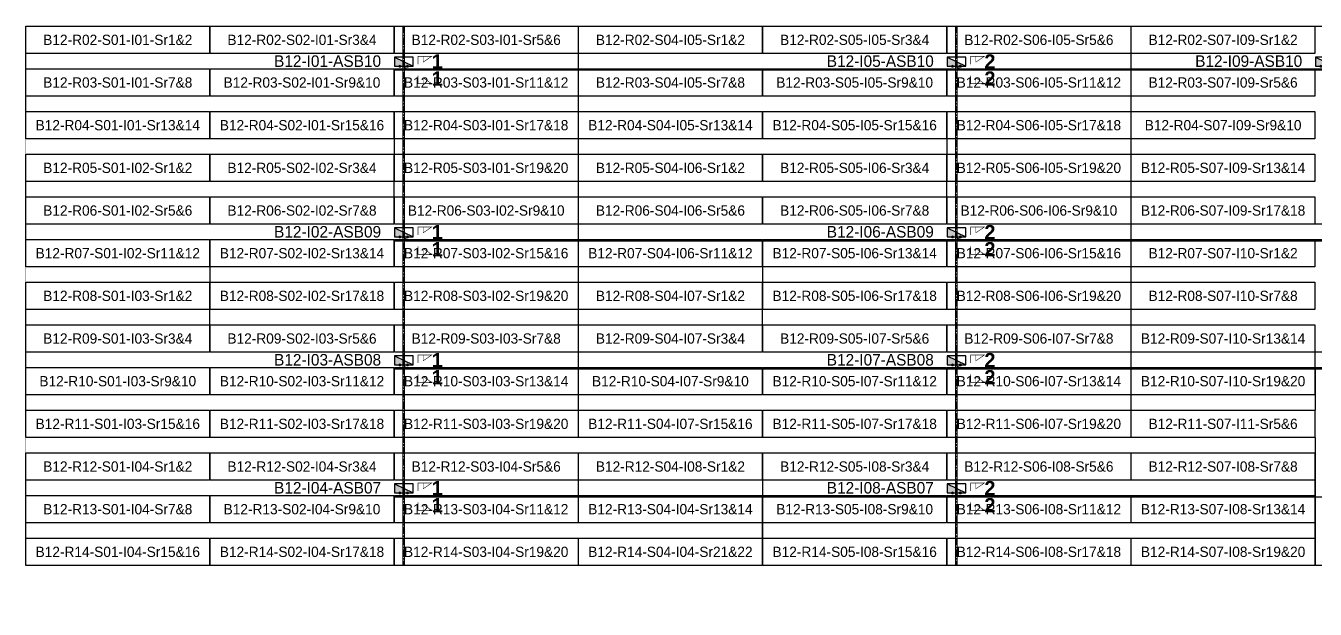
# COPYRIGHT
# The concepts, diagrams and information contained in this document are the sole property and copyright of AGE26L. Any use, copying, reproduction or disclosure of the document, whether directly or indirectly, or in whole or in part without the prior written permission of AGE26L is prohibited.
# Model space of a CAD drawing. Header units: metres. Extents: x 530339 to 530954, y 2674257 to 2674599.
# Drawn here: x 530338.7 to 530565.4, y 2674489.1 to 2674591.7 of the extents above; entities that cross this region are included whole.
import ezdxf
from ezdxf.enums import TextEntityAlignment as Align

# ---------------------------------------------------------------- set-up
doc = ezdxf.new("R2010")
doc.units = ezdxf.units.M
doc.linetypes.add('CENTER', pattern=[2, 1.25, -0.25, 0.25, -0.25])
doc.layers.add('Boundary-12.5 MW Block', color=6, linetype='Continuous', lineweight=9)
doc.layers.add('PILE', color=1, linetype='Continuous', lineweight=15)
for name, color, linetype in [('DC Trench BL-12', 40, 'Continuous'), ('E-Inverter Grouping', 2, 'Continuous'), ('Inverter Block-12', 7, 'Continuous'), ('LT Cable(AG) INV to LT Panel BL-12', 2, 'Continuous'), ('Messenger Wire Block-12 (Master Path)', 30, 'Continuous'), ('Messenger Wire Block-12 (MW Path)', 191, 'Continuous'), ('MMS Table Block-12', 8, 'Continuous'), ('Plan Line - DC BL-12', 40, 'Continuous'), ('Section Marking BL-12', 2, 'Continuous')]:
    doc.layers.add(name, color=color, linetype=linetype)
doc.styles.add('BoldTextStyle', font='arialbd.ttf')
doc.styles.get("Standard").update_dxf_attribs({"font": 'Adani Regular.ttf'})

# ---------------------------------------------------------------- blocks, each defined once
blk = doc.blocks.new('MMS Table (32.292 x 4.788)')
at = {"color": 0}
blk.add_lwpolyline([(0, -0.002), (0, 4.786), (32.292, 4.786), (32.292, -0.002)], close=True, dxfattribs=at)
at = {"color": 7}
blk.add_attdef('ID1', text='', height=1.8, dxfattribs=at).set_placement((16.146, 2.392), align=Align.MIDDLE_CENTER)
blk = doc.blocks.new('Inverter Block')
h = blk.add_hatch(color=0)
h.dxf.hatch_style = 1
h.paths.add_polyline_path([(-1.46, 2.27), (-1.46, 0.85), (1.46, 0.85)])
at = {"color": 0}
blk.add_lwpolyline([(1.46, 2.27), (-1.46, 2.27), (-1.46, 0.85), (1.46, 0.85)], close=True, dxfattribs=at)
blk.add_lwpolyline([(-1.46, 2.27), (1.46, 0.85)], dxfattribs=at)
at = {"layer": 'PILE'}
for centre in [(-0.61, 0.85), (0.61, 0.85)]:
    blk.add_circle(centre, 0.156, dxfattribs=at)
at = {"color": 7}
blk.add_attdef('ID', (-1.46, 3.01), '', height=1.8, dxfattribs=at)

msp = doc.modelspace()

# ---------------------------------------------------------------- linework, layer by layer
at = {"layer": 'Boundary-12.5 MW Block', "const_width": 0.05}
msp.add_lwpolyline([(530597.88, 2674496.79), (530338.75, 2674496.79), (530338.75, 2674591.58), (530695.06, 2674591.58)], dxfattribs=at)
at = {"layer": 'DC Trench BL-12', "color": 40, "const_width": 0.15}
for points in [[(530405.32, 2674591.58), (530405.02, 2674591.58), (530405.02, 2674496.79), (530405.32, 2674496.79)], [(530502.49, 2674591.58), (530502.19, 2674591.58), (530502.19, 2674496.79), (530502.49, 2674496.79)]]:
    msp.add_lwpolyline(points, close=True, dxfattribs=at)
at = {"layer": 'E-Inverter Grouping', "color": 3}
for points in [[(530435.82, 2674564.29), (530403.53, 2674564.29), (530403.53, 2674571.79), (530338.75, 2674571.79), (530338.75, 2674591.58), (530435.82, 2674591.58)], [(530533, 2674564.29), (530500.71, 2674564.29), (530500.71, 2674571.79), (530435.92, 2674571.79), (530435.92, 2674591.58), (530533, 2674591.58)], [(530597.78, 2674556.79), (530533.1, 2674556.79), (530533.1, 2674591.58), (530597.78, 2674591.58)], [(530403.43, 2674561.58), (530435.82, 2674561.58), (530435.82, 2674541.79), (530371.14, 2674541.79), (530371.14, 2674549.29), (530338.75, 2674549.29), (530338.75, 2674569.08), (530403.43, 2674569.08)], [(530500.61, 2674561.58), (530533, 2674561.58), (530533, 2674541.79), (530468.32, 2674541.79), (530468.32, 2674549.29), (530435.92, 2674549.29), (530435.92, 2674569.08), (530500.61, 2674569.08)], [(530630.18, 2674554.08), (530630.18, 2674534.29), (530565.39, 2674534.29), (530565.39, 2674526.79), (530533.1, 2674526.79), (530533.1, 2674554.08)], [(530338.75, 2674546.58), (530371.04, 2674546.58), (530371.04, 2674539.08), (530435.82, 2674539.08), (530435.82, 2674519.29), (530338.75, 2674519.29)], [(530435.92, 2674546.58), (530468.22, 2674546.58), (530468.22, 2674539.08), (530533, 2674539.08), (530533, 2674519.29), (530435.92, 2674519.29)], [(530565.39, 2674516.58), (530565.39, 2674496.79), (530468.32, 2674496.79), (530468.32, 2674511.79), (530435.92, 2674511.79), (530435.92, 2674516.58)]]:
    msp.add_lwpolyline(points, close=True, dxfattribs=at)
at = {"layer": 'E-Inverter Grouping'}
for points in [[(530630.18, 2674496.79), (530565.49, 2674496.79), (530565.49, 2674519.29), (530533.1, 2674519.29), (530533.1, 2674524.08), (530565.49, 2674524.08), (530565.49, 2674531.58), (530630.18, 2674531.58)], [(530435.82, 2674509.08), (530468.22, 2674509.08), (530468.22, 2674496.79), (530338.75, 2674496.79), (530338.75, 2674516.58), (530435.82, 2674516.58)]]:
    msp.add_lwpolyline(points, close=True, dxfattribs=at)
at = {"layer": 'LT Cable(AG) INV to LT Panel BL-12', "color": 5}
for points in [[(530723.14, 2674489.86), (530719.63, 2674489.86, -0.414214), (530718.73, 2674490.76), (530718.73, 2674493.88, 0.214019), (530718.43, 2674494.55), (530711.71, 2674500.53, -0.214019), (530711.41, 2674501.2), (530711.41, 2674502.86, -0.0289), (530711.42, 2674502.96), (530711.47, 2674503.44, 0.0289), (530711.48, 2674503.55), (530711.48, 2674583.08, 0.414214), (530710.58, 2674583.98), (530406.07, 2674583.98, -0.414214), (530405.17, 2674584.88), (530405.17, 2674585.23)], [(530723.14, 2674489.89), (530719.65, 2674489.89, -0.414214), (530718.75, 2674490.79), (530718.75, 2674493.89, 0.214019), (530718.45, 2674494.56), (530711.74, 2674500.54, -0.214019), (530711.44, 2674501.21), (530711.44, 2674502.86, -0.0289), (530711.44, 2674502.96), (530711.5, 2674503.44, 0.0289), (530711.51, 2674503.54), (530711.51, 2674583.1, 0.414214), (530710.61, 2674584), (530503.25, 2674584, -0.414214), (530502.35, 2674584.9), (530502.35, 2674585.23)]]:
    msp.add_lwpolyline(points, format="xyb", dxfattribs=at)
at = {"layer": 'LT Cable(AG) INV to LT Panel BL-12'}
for points in [[(530718.08, 2674489.3), (530717.42, 2674489.3, -0.166817), (530716.87, 2674489.49), (530715.43, 2674490.61, 0.103275), (530715.07, 2674490.69), (530709.32, 2674490.69, -0.414214), (530708.42, 2674491.59), (530708.42, 2674502.87, -0.021393), (530708.42, 2674502.95), (530708.46, 2674503.46, 0.021393), (530708.47, 2674503.53), (530708.47, 2674553.09, 0.414214), (530707.57, 2674553.99), (530406.07, 2674553.99, -0.414214), (530405.17, 2674554.89), (530405.17, 2674555.23)], [(530718.08, 2674489.32), (530717.43, 2674489.32, -0.166662), (530716.88, 2674489.51), (530715.43, 2674490.64, 0.103275), (530715.07, 2674490.71), (530709.34, 2674490.71, -0.414214), (530708.44, 2674491.61), (530708.44, 2674502.87, -0.021393), (530708.45, 2674502.95), (530708.49, 2674503.45, 0.021393), (530708.49, 2674503.53), (530708.49, 2674553.12, 0.414214), (530707.59, 2674554.02), (530503.25, 2674554.02, -0.414214), (530502.35, 2674554.92), (530502.35, 2674555.23)], [(530720.07, 2674489.2), (530717.4, 2674489.2, -0.167443), (530716.84, 2674489.39), (530715.41, 2674490.51, 0.103275), (530715.04, 2674490.59), (530709.22, 2674490.59, -0.414214), (530708.32, 2674491.49), (530708.32, 2674502.88, -0.021393), (530708.32, 2674502.95), (530708.36, 2674503.46, 0.021393), (530708.37, 2674503.54), (530708.37, 2674530.49, 0.414214), (530707.47, 2674531.39), (530406.07, 2674531.39, -0.414214), (530405.17, 2674532.29), (530405.17, 2674532.73)], [(530720.07, 2674489.22), (530717.4, 2674489.22, -0.167285), (530716.85, 2674489.41), (530715.41, 2674490.54, 0.103275), (530715.05, 2674490.61), (530709.24, 2674490.61, -0.414214), (530708.34, 2674491.51), (530708.34, 2674502.88, -0.021393), (530708.35, 2674502.95), (530708.39, 2674503.46, 0.021393), (530708.39, 2674503.54), (530708.39, 2674530.52, 0.414214), (530707.49, 2674531.42), (530503.25, 2674531.42, -0.414214), (530502.35, 2674532.32), (530502.35, 2674532.73)], [(530722.26, 2674489.1), (530717.37, 2674489.1, -0.168081), (530716.81, 2674489.29), (530715.38, 2674490.41, 0.103275), (530715.02, 2674490.49), (530709.12, 2674490.49, -0.414214), (530708.22, 2674491.39), (530708.22, 2674502.88, -0.021393), (530708.22, 2674502.96), (530708.26, 2674503.46, 0.021393), (530708.27, 2674503.54), (530708.27, 2674507.89, 0.414214), (530707.37, 2674508.79), (530406.07, 2674508.79, -0.414214), (530405.17, 2674509.69), (530405.17, 2674510.23)], [(530722.26, 2674489.12), (530717.37, 2674489.12, -0.167921), (530716.82, 2674489.32), (530715.39, 2674490.44, 0.103275), (530715.03, 2674490.51), (530709.14, 2674490.51, -0.414214), (530708.24, 2674491.41), (530708.24, 2674502.88, -0.021393), (530708.25, 2674502.96), (530708.29, 2674503.46, 0.021393), (530708.29, 2674503.54), (530708.29, 2674507.92, 0.414214), (530707.39, 2674508.82), (530503.25, 2674508.82, -0.414214), (530502.35, 2674509.72), (530502.35, 2674510.23)]]:
    msp.add_lwpolyline(points, format="xyb", dxfattribs=at)
at = {"layer": 'Messenger Wire Block-12 (Master Path)'}
for points in [[(530403.53, 2674583.88), (530727.35, 2674583.88)], [(530403.53, 2674553.88), (530708.36, 2674553.88)], [(530403.53, 2674531.38), (530708.36, 2674531.38)], [(530403.53, 2674508.88), (530708.36, 2674508.88)]]:
    msp.add_lwpolyline(points, dxfattribs=at)
at = {"layer": 'Messenger Wire Block-12 (MW Path)', "const_width": 0.1}
for points in [[(530403.53, 2674584.13), (530727.35, 2674584.13)], [(530403.53, 2674553.88), (530708.36, 2674553.88)], [(530403.53, 2674531.38), (530708.36, 2674531.38)], [(530403.53, 2674508.88), (530708.36, 2674508.88)]]:
    msp.add_lwpolyline(points, dxfattribs=at)
at = {"layer": 'Plan Line - DC BL-12', "color": 6, "linetype": 'CENTER'}
for points in [[(530405.17, 2674591.58), (530405.17, 2674496.79)], [(530502.35, 2674591.58), (530502.35, 2674496.79)]]:
    msp.add_lwpolyline(points, dxfattribs=at)
at = {"layer": 'Section Marking BL-12', "color": 94, "lineweight": 35, "true_color": 0x00a500, "const_width": 0.1}
for points in [[(530407.67, 2674584.88), (530407.67, 2674586.27), (530410.07, 2674586.27), (530408.59, 2674585.26), (530408.59, 2674586.27)], [(530504.85, 2674584.88), (530504.85, 2674586.27), (530507.25, 2674586.27), (530505.77, 2674585.26), (530505.77, 2674586.27)], [(530407.67, 2674582.88), (530407.67, 2674581.49), (530410.07, 2674581.49), (530408.59, 2674582.5), (530408.59, 2674581.49)], [(530504.85, 2674582.88), (530504.85, 2674581.49), (530507.25, 2674581.49), (530505.77, 2674582.5), (530505.77, 2674581.49)], [(530407.67, 2674554.88), (530407.67, 2674556.27), (530410.07, 2674556.27), (530408.59, 2674555.26), (530408.59, 2674556.27)], [(530504.85, 2674554.88), (530504.85, 2674556.27), (530507.25, 2674556.27), (530505.77, 2674555.26), (530505.77, 2674556.27)], [(530407.67, 2674552.88), (530407.67, 2674551.49), (530410.07, 2674551.49), (530408.59, 2674552.5), (530408.59, 2674551.49)], [(530504.85, 2674552.88), (530504.85, 2674551.49), (530507.25, 2674551.49), (530505.77, 2674552.5), (530505.77, 2674551.49)], [(530407.67, 2674532.38), (530407.67, 2674533.77), (530410.07, 2674533.77), (530408.59, 2674532.76), (530408.59, 2674533.77)], [(530504.85, 2674532.38), (530504.85, 2674533.77), (530507.25, 2674533.77), (530505.77, 2674532.76), (530505.77, 2674533.77)], [(530407.67, 2674530.38), (530407.67, 2674528.99), (530410.07, 2674528.99), (530408.59, 2674530), (530408.59, 2674528.99)], [(530504.85, 2674530.38), (530504.85, 2674528.99), (530507.25, 2674528.99), (530505.77, 2674530), (530505.77, 2674528.99)], [(530407.67, 2674509.88), (530407.67, 2674511.27), (530410.07, 2674511.27), (530408.59, 2674510.26), (530408.59, 2674511.27)], [(530504.85, 2674509.88), (530504.85, 2674511.27), (530507.25, 2674511.27), (530505.77, 2674510.26), (530505.77, 2674511.27)], [(530407.67, 2674507.88), (530407.67, 2674506.49), (530410.07, 2674506.49), (530408.59, 2674507.5), (530408.59, 2674506.49)], [(530504.85, 2674507.88), (530504.85, 2674506.49), (530507.25, 2674506.49), (530505.77, 2674507.5), (530505.77, 2674506.49)]]:
    msp.add_lwpolyline(points, dxfattribs=at)

# ---------------------------------------------------------------- block references
at = {"layer": 'Inverter Block-12'}
ref = msp.add_blockref('Inverter Block', (530405.17, 2674583.57), dxfattribs=dict(at, xscale=1.124999999976148, yscale=1.124999999976148, zscale=1.124999999976148))
ref.add_attrib('ID', 'B12-I01-ASB10', (530382.38, 2674584.43), dxfattribs={"layer": '0', "color": 7, "height": 2.025})
ref = msp.add_blockref('Inverter Block', (530502.35, 2674583.57), dxfattribs=dict(at, xscale=1.124999999976148, yscale=1.124999999976148, zscale=1.124999999976148))
ref.add_attrib('ID', 'B12-I05-ASB10', (530479.56, 2674584.43), dxfattribs={"layer": '0', "color": 7, "height": 2.025})
ref = msp.add_blockref('Inverter Block', (530567.13, 2674583.57), dxfattribs=dict(at, xscale=1.124999999976148, yscale=1.124999999976148, zscale=1.124999999976148))
ref.add_attrib('ID', 'B12-I09-ASB10', (530544.34, 2674584.43), dxfattribs={"layer": '0', "color": 7, "height": 2.025})
ref = msp.add_blockref('Inverter Block', (530405.17, 2674553.57), dxfattribs=dict(at, xscale=1.124999999976148, yscale=1.124999999976148, zscale=1.124999999976148))
ref.add_attrib('ID', 'B12-I02-ASB09', (530382.38, 2674554.43), dxfattribs={"layer": '0', "color": 7, "height": 2.025})
ref = msp.add_blockref('Inverter Block', (530502.35, 2674553.57), dxfattribs=dict(at, xscale=1.124999999976148, yscale=1.124999999976148, zscale=1.124999999976148))
ref.add_attrib('ID', 'B12-I06-ASB09', (530479.56, 2674554.43), dxfattribs={"layer": '0', "color": 7, "height": 2.025})
ref = msp.add_blockref('Inverter Block', (530405.17, 2674531.07), dxfattribs=dict(at, xscale=1.124999999976148, yscale=1.124999999976148, zscale=1.124999999976148))
ref.add_attrib('ID', 'B12-I03-ASB08', (530382.38, 2674531.93), dxfattribs={"layer": '0', "color": 7, "height": 2.025})
ref = msp.add_blockref('Inverter Block', (530502.35, 2674531.07), dxfattribs=dict(at, xscale=1.124999999976148, yscale=1.124999999976148, zscale=1.124999999976148))
ref.add_attrib('ID', 'B12-I07-ASB08', (530479.56, 2674531.93), dxfattribs={"layer": '0', "color": 7, "height": 2.025})
ref = msp.add_blockref('Inverter Block', (530405.17, 2674508.57), dxfattribs=dict(at, xscale=1.124999999976148, yscale=1.124999999976148, zscale=1.124999999976148))
ref.add_attrib('ID', 'B12-I04-ASB07', (530382.38, 2674509.43), dxfattribs={"layer": '0', "color": 7, "height": 2.025})
ref = msp.add_blockref('Inverter Block', (530502.35, 2674508.57), dxfattribs=dict(at, xscale=1.124999999976148, yscale=1.124999999976148, zscale=1.124999999976148))
ref.add_attrib('ID', 'B12-I08-ASB07', (530479.56, 2674509.43), dxfattribs={"layer": '0', "color": 7, "height": 2.025})
at = {"layer": 'MMS Table Block-12'}
for p, values in [((530338.75, 2674586.79), {'ID1': 'B12-R02-S01-I01-Sr1&2'}), ((530371.14, 2674586.79), {'ID1': 'B12-R02-S02-I01-Sr3&4'}), ((530403.53, 2674586.79), {'ID1': 'B12-R02-S03-I01-Sr5&6'}), ((530435.92, 2674586.79), {'ID1': 'B12-R02-S04-I05-Sr1&2'}), ((530468.32, 2674586.79), {'ID1': 'B12-R02-S05-I05-Sr3&4'}), ((530500.71, 2674586.79), {'ID1': 'B12-R02-S06-I05-Sr5&6'}), ((530533.1, 2674586.79), {'ID1': 'B12-R02-S07-I09-Sr1&2'}), ((530338.75, 2674579.29), {'ID1': 'B12-R03-S01-I01-Sr7&8'}), ((530371.14, 2674579.29), {'ID1': 'B12-R03-S02-I01-Sr9&10'}), ((530403.53, 2674579.29), {'ID1': 'B12-R03-S03-I01-Sr11&12'}), ((530435.92, 2674579.29), {'ID1': 'B12-R03-S04-I05-Sr7&8'}), ((530468.32, 2674579.29), {'ID1': 'B12-R03-S05-I05-Sr9&10'}), ((530500.71, 2674579.29), {'ID1': 'B12-R03-S06-I05-Sr11&12'}), ((530533.1, 2674579.29), {'ID1': 'B12-R03-S07-I09-Sr5&6'}), ((530338.75, 2674571.79), {'ID1': 'B12-R04-S01-I01-Sr13&14'}), ((530371.14, 2674571.79), {'ID1': 'B12-R04-S02-I01-Sr15&16'}), ((530403.53, 2674571.79), {'ID1': 'B12-R04-S03-I01-Sr17&18'}), ((530435.92, 2674571.79), {'ID1': 'B12-R04-S04-I05-Sr13&14'}), ((530468.32, 2674571.79), {'ID1': 'B12-R04-S05-I05-Sr15&16'}), ((530500.71, 2674571.79), {'ID1': 'B12-R04-S06-I05-Sr17&18'}), ((530533.1, 2674571.79), {'ID1': 'B12-R04-S07-I09-Sr9&10'}), ((530338.75, 2674564.29), {'ID1': 'B12-R05-S01-I02-Sr1&2'}), ((530371.14, 2674564.29), {'ID1': 'B12-R05-S02-I02-Sr3&4'}), ((530403.53, 2674564.29), {'ID1': 'B12-R05-S03-I01-Sr19&20'}), ((530435.92, 2674564.29), {'ID1': 'B12-R05-S04-I06-Sr1&2'}), ((530468.32, 2674564.29), {'ID1': 'B12-R05-S05-I06-Sr3&4'}), ((530500.71, 2674564.29), {'ID1': 'B12-R05-S06-I05-Sr19&20'}), ((530533.1, 2674564.29), {'ID1': 'B12-R05-S07-I09-Sr13&14'}), ((530338.75, 2674556.79), {'ID1': 'B12-R06-S01-I02-Sr5&6'}), ((530371.14, 2674556.79), {'ID1': 'B12-R06-S02-I02-Sr7&8'}), ((530403.53, 2674556.79), {'ID1': 'B12-R06-S03-I02-Sr9&10'}), ((530435.92, 2674556.79), {'ID1': 'B12-R06-S04-I06-Sr5&6'}), ((530468.32, 2674556.79), {'ID1': 'B12-R06-S05-I06-Sr7&8'}), ((530500.71, 2674556.79), {'ID1': 'B12-R06-S06-I06-Sr9&10'}), ((530533.1, 2674556.79), {'ID1': 'B12-R06-S07-I09-Sr17&18'}), ((530338.75, 2674549.29), {'ID1': 'B12-R07-S01-I02-Sr11&12'}), ((530371.14, 2674549.29), {'ID1': 'B12-R07-S02-I02-Sr13&14'}), ((530403.53, 2674549.29), {'ID1': 'B12-R07-S03-I02-Sr15&16'}), ((530435.92, 2674549.29), {'ID1': 'B12-R07-S04-I06-Sr11&12'}), ((530468.32, 2674549.29), {'ID1': 'B12-R07-S05-I06-Sr13&14'}), ((530500.71, 2674549.29), {'ID1': 'B12-R07-S06-I06-Sr15&16'}), ((530533.1, 2674549.29), {'ID1': 'B12-R07-S07-I10-Sr1&2'}), ((530338.75, 2674541.79), {'ID1': 'B12-R08-S01-I03-Sr1&2'}), ((530371.14, 2674541.79), {'ID1': 'B12-R08-S02-I02-Sr17&18'}), ((530403.53, 2674541.79), {'ID1': 'B12-R08-S03-I02-Sr19&20'}), ((530435.92, 2674541.79), {'ID1': 'B12-R08-S04-I07-Sr1&2'}), ((530468.32, 2674541.79), {'ID1': 'B12-R08-S05-I06-Sr17&18'}), ((530500.71, 2674541.79), {'ID1': 'B12-R08-S06-I06-Sr19&20'}), ((530533.1, 2674541.79), {'ID1': 'B12-R08-S07-I10-Sr7&8'}), ((530338.75, 2674534.29), {'ID1': 'B12-R09-S01-I03-Sr3&4'}), ((530371.14, 2674534.29), {'ID1': 'B12-R09-S02-I03-Sr5&6'}), ((530403.53, 2674534.29), {'ID1': 'B12-R09-S03-I03-Sr7&8'}), ((530435.92, 2674534.29), {'ID1': 'B12-R09-S04-I07-Sr3&4'}), ((530468.32, 2674534.29), {'ID1': 'B12-R09-S05-I07-Sr5&6'}), ((530500.71, 2674534.29), {'ID1': 'B12-R09-S06-I07-Sr7&8'}), ((530533.1, 2674534.29), {'ID1': 'B12-R09-S07-I10-Sr13&14'}), ((530338.75, 2674526.79), {'ID1': 'B12-R10-S01-I03-Sr9&10'}), ((530371.14, 2674526.79), {'ID1': 'B12-R10-S02-I03-Sr11&12'}), ((530403.53, 2674526.79), {'ID1': 'B12-R10-S03-I03-Sr13&14'}), ((530435.92, 2674526.79), {'ID1': 'B12-R10-S04-I07-Sr9&10'}), ((530468.32, 2674526.79), {'ID1': 'B12-R10-S05-I07-Sr11&12'}), ((530500.71, 2674526.79), {'ID1': 'B12-R10-S06-I07-Sr13&14'}), ((530533.1, 2674526.79), {'ID1': 'B12-R10-S07-I10-Sr19&20'}), ((530338.75, 2674519.29), {'ID1': 'B12-R11-S01-I03-Sr15&16'}), ((530371.14, 2674519.29), {'ID1': 'B12-R11-S02-I03-Sr17&18'}), ((530403.53, 2674519.29), {'ID1': 'B12-R11-S03-I03-Sr19&20'}), ((530435.92, 2674519.29), {'ID1': 'B12-R11-S04-I07-Sr15&16'}), ((530468.32, 2674519.29), {'ID1': 'B12-R11-S05-I07-Sr17&18'}), ((530500.71, 2674519.29), {'ID1': 'B12-R11-S06-I07-Sr19&20'}), ((530533.1, 2674519.29), {'ID1': 'B12-R11-S07-I11-Sr5&6'}), ((530338.75, 2674511.79), {'ID1': 'B12-R12-S01-I04-Sr1&2'}), ((530371.14, 2674511.79), {'ID1': 'B12-R12-S02-I04-Sr3&4'}), ((530403.53, 2674511.79), {'ID1': 'B12-R12-S03-I04-Sr5&6'}), ((530435.92, 2674511.79), {'ID1': 'B12-R12-S04-I08-Sr1&2'}), ((530468.32, 2674511.79), {'ID1': 'B12-R12-S05-I08-Sr3&4'}), ((530500.71, 2674511.79), {'ID1': 'B12-R12-S06-I08-Sr5&6'}), ((530533.1, 2674511.79), {'ID1': 'B12-R12-S07-I08-Sr7&8'}), ((530338.75, 2674504.29), {'ID1': 'B12-R13-S01-I04-Sr7&8'}), ((530371.14, 2674504.29), {'ID1': 'B12-R13-S02-I04-Sr9&10'}), ((530403.53, 2674504.29), {'ID1': 'B12-R13-S03-I04-Sr11&12'}), ((530435.92, 2674504.29), {'ID1': 'B12-R13-S04-I04-Sr13&14'}), ((530468.32, 2674504.29), {'ID1': 'B12-R13-S05-I08-Sr9&10'}), ((530500.71, 2674504.29), {'ID1': 'B12-R13-S06-I08-Sr11&12'}), ((530533.1, 2674504.29), {'ID1': 'B12-R13-S07-I08-Sr13&14'}), ((530338.75, 2674496.79), {'ID1': 'B12-R14-S01-I04-Sr15&16'}), ((530371.14, 2674496.79), {'ID1': 'B12-R14-S02-I04-Sr17&18'}), ((530403.53, 2674496.79), {'ID1': 'B12-R14-S03-I04-Sr19&20'}), ((530435.92, 2674496.79), {'ID1': 'B12-R14-S04-I04-Sr21&22'}), ((530468.32, 2674496.79), {'ID1': 'B12-R14-S05-I08-Sr15&16'}), ((530500.71, 2674496.79), {'ID1': 'B12-R14-S06-I08-Sr17&18'}), ((530533.1, 2674496.79), {'ID1': 'B12-R14-S07-I08-Sr19&20'})]:
    msp.add_blockref('MMS Table (32.292 x 4.788)', p, dxfattribs=at).add_auto_attribs(values)

# ---------------------------------------------------------------- texts
at = {"layer": 'Section Marking BL-12', "color": 94, "true_color": 0x00a500, "style": 'BoldTextStyle'}
for s, p in [('1', (530411.07, 2674585.38)), ('2', (530508.25, 2674585.38)), ('2', (530508.25, 2674582.38)), ('1', (530411.07, 2674582.38)), ('1', (530411.07, 2674555.38)), ('2', (530508.25, 2674555.38)), ('1', (530411.07, 2674552.38)), ('2', (530508.25, 2674552.38)), ('1', (530411.07, 2674532.88)), ('2', (530508.25, 2674532.88)), ('1', (530411.07, 2674529.88)), ('2', (530508.25, 2674529.88)), ('1', (530411.07, 2674510.38)), ('2', (530508.25, 2674510.38)), ('1', (530411.07, 2674507.38)), ('2', (530508.25, 2674507.38))]:
    msp.add_text(s, height=2.5, dxfattribs=at).set_placement(p, align=Align.MIDDLE_CENTER)

doc.saveas('drawing.dxf')
